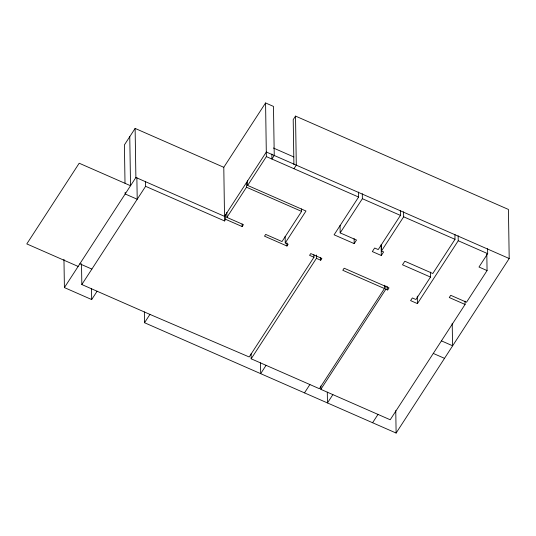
<?xml version="1.0" encoding="UTF-8"?>
<svg xmlns="http://www.w3.org/2000/svg" width="536" height="536" viewBox="0 0 536 536"><rect width="100%" height="100%" fill="white"/><g stroke="black" fill="none" stroke-linecap="round" stroke-linejoin="round"><path stroke-width="0.8" d="M144.358 311.912L144.526 322.726L396.117 433.048L509.2 258.513L508.43 209.449L295.524 116.084L293.205 119.649L293.909 164.559M145.524 181.335L145.604 186.327L224.584 220.959L223.793 167.306L135.119 128.419L124.412 144.914L125.009 183.171M97.096 291.236L91.689 299.557L64.407 287.591L135.889 177.483L135.119 128.419M313.908 254.761L313.949 257.253L249.2 356.976L149.933 314.404L81.834 284.542L145.604 186.327M223.793 167.306L265.575 102.952L273.474 106.416L274.244 155.48L271.926 159.045L271.853 154.06M144.526 322.726L149.933 314.404M224.584 220.959L225.649 219.325L225.569 214.333M225.649 219.325L242.165 226.567L243.418 224.631L226.902 217.388L246.486 187.225L246.406 182.233M301.56 208.893L301.601 211.392L282.01 241.555L265.675 234.393L264.516 236.175L286.961 246.017L288.113 244.235L285.246 242.976L305.989 211.023L247.645 185.436L266.365 156.606L265.575 102.952M293.976 168.713L296.294 165.148L295.524 116.084M384.386 285.219L384.439 288.549L319.402 388.714L251.176 358.798L316.408 258.332L316.354 255.009M358.524 192.062L358.604 197.054L334.096 234.802L354.202 243.619L356.514 240.054L340.179 232.892L340.065 225.408M316.408 258.332L320.716 260.221L321.868 258.439L310.739 253.561L309.58 255.344L313.949 257.253M340.179 232.892L362.37 198.709L362.296 193.717M266.077 365.331L260.677 373.659L260.503 362.845M400.352 210.407L400.432 215.398L378.235 249.575L374.651 248L372.332 251.572L381.31 255.505L383.622 251.94L381.471 250.995L381.364 244.342M381.471 250.995L403.662 216.812L403.581 211.821M304.488 392.868L309.888 384.547M465.02 301.132L465.074 304.455L390.208 419.768L320.843 389.344L385.873 289.179L385.82 285.849M385.873 289.179L387.669 289.963L389.022 287.886L344.139 268.208L342.792 270.285L384.439 288.549M332.869 394.623L327.463 402.945L327.295 392.131M430.415 272.087L430.495 277.079L415.923 299.517L412.338 297.942L410.596 300.616L417.423 303.611L458.233 240.744L458.159 235.753M454.923 234.339L455.004 239.324L432.813 273.507L404.807 261.226L402.489 264.797L430.495 277.079M372.6 422.737L378.001 414.415M487.599 248.664L487.673 253.655L478.99 267.029L487.07 270.573L466.521 302.23L450.722 295.303L449.275 297.527L465.074 304.455M273.394 148.003L293.855 156.974M509.2 258.513L266.345 152.016L224.564 216.37L135.889 177.483M266.365 156.606L358.604 197.054M362.37 198.709L400.432 215.398M403.662 216.812L455.004 239.324M458.233 240.744L487.673 253.655M246.486 187.225L301.601 211.392M441.43 340.869L452.558 345.747L452.21 323.295M433.282 353.425L444.411 358.303M79.844 263.812L91.87 269.085M78.142 266.432L26.8 243.914L79.194 163.219L130.536 185.731L129.766 136.667M486.809 253.937L487.07 270.573M417.303 296.127L417.423 303.611M395.762 410.596L396.117 433.048M387.615 286.639L387.669 289.963M381.136 244.697L381.31 255.505M354.122 238.627L354.202 243.619M320.675 257.729L320.716 260.221M320.789 386.021L320.843 389.344M286.907 242.694L286.961 246.017M285.139 236.322L285.246 242.976M251.103 353.807L251.176 358.798M247.565 180.451L247.645 185.436M242.125 224.068L242.165 226.567M226.822 212.403L226.902 217.388M136.868 177.63L137.209 199.251L125.183 193.978L125.156 192.317M91.522 288.743L91.689 299.557M81.512 263.752L81.834 284.542M63.958 259.317L64.407 287.591"/></g></svg>
